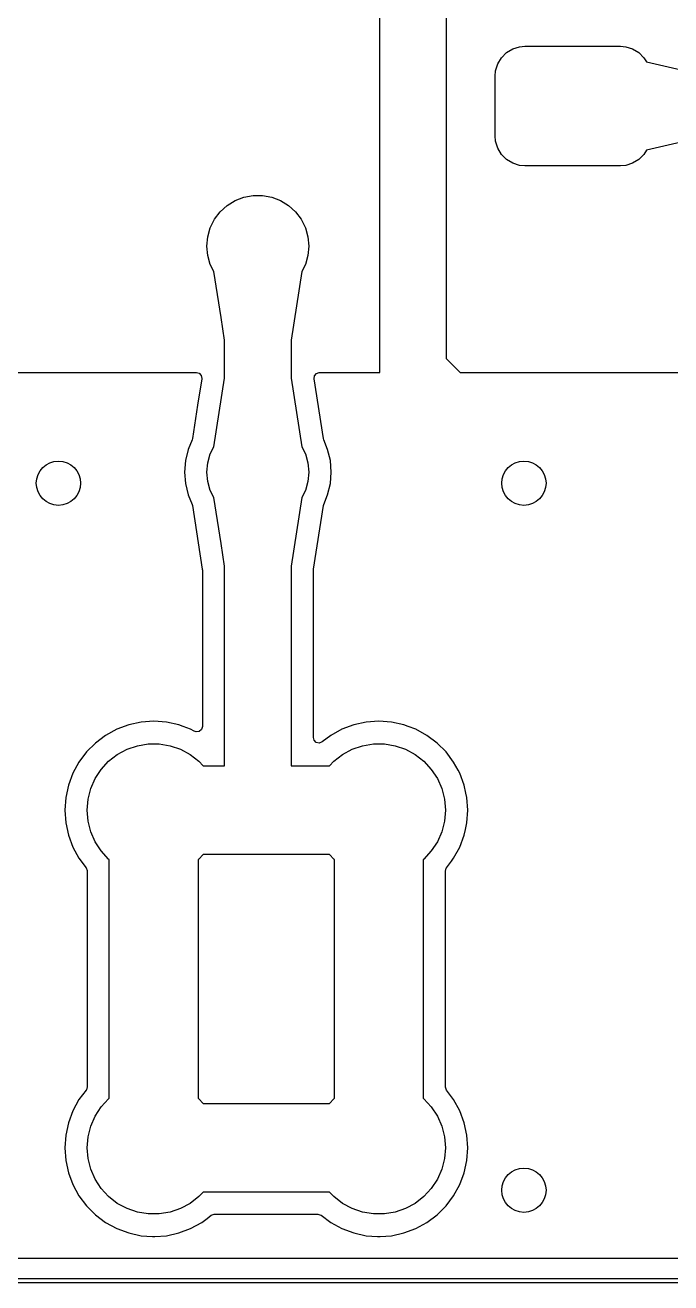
# Model space of a CAD drawing. Extents: x 0.1 to 11.5, y -4.3 to -1.1.
# Drawn here: x 8.297 to 8.871, y -4.293 to -3.176 of the extents above; entities that cross this region are included whole.
import ezdxf

# ---------------------------------------------------------------- set-up
doc = ezdxf.new("R2010")
doc.units = 0
doc.header["$MEASUREMENT"] = 0
doc.layers.add('BLACK', color=7, linetype='CONTINUOUS')

msp = doc.modelspace()

# ---------------------------------------------------------------- linework, layer by layer
at = {"layer": 'BLACK', "linetype": 'CONTINUOUS'}
for p, q in [((8.6122, -3.4843), (8.6122, -3.1102)), ((8.6713, -3.1225), (8.6713, -3.472)), ((8.7303, -3.1967), (8.7364, -3.1948)), ((8.7364, -3.1948), (8.7412, -3.1944)), ((8.7412, -3.1944), (8.8259, -3.1944)), ((8.8259, -3.1944), (8.8307, -3.1948)), ((8.8307, -3.1948), (8.8368, -3.1967)), ((8.717, -3.2101), (8.7203, -3.2046)), ((8.7203, -3.2046), (8.7249, -3.2)), ((8.7249, -3.2), (8.7303, -3.1967)), ((8.8368, -3.1967), (8.8423, -3.2)), ((8.8423, -3.2), (8.8468, -3.2046)), ((8.8468, -3.2046), (8.849, -3.2082)), ((8.7147, -3.221), (8.7151, -3.2162)), ((8.7151, -3.2162), (8.717, -3.2101)), ((8.849, -3.2082), (8.8915, -3.2179)), ((8.7147, -3.2741), (8.7147, -3.221)), ((8.7151, -3.2789), (8.7147, -3.2741)), ((8.717, -3.285), (8.7151, -3.2789)), ((8.7203, -3.2905), (8.717, -3.285)), ((8.8915, -3.2771), (8.849, -3.2868)), ((8.7249, -3.295), (8.7203, -3.2905)), ((8.7303, -3.2983), (8.7249, -3.295)), ((8.8423, -3.295), (8.8368, -3.2983)), ((8.8468, -3.2905), (8.8423, -3.295)), ((8.849, -3.2868), (8.8468, -3.2905)), ((8.7364, -3.3003), (8.7303, -3.2983)), ((8.7412, -3.3007), (8.7364, -3.3003)), ((8.8259, -3.3007), (8.7412, -3.3007)), ((8.8307, -3.3003), (8.8259, -3.3007)), ((8.8368, -3.2983), (8.8307, -3.3003)), ((8.4838, -3.3315), (8.4915, -3.3285)), ((8.4915, -3.3285), (8.4998, -3.327)), ((8.4998, -3.327), (8.5081, -3.327)), ((8.5081, -3.327), (8.5163, -3.3285)), ((8.5163, -3.3285), (8.5241, -3.3315)), ((8.4654, -3.3482), (8.4705, -3.3415)), ((8.4705, -3.3415), (8.4767, -3.3359)), ((8.4767, -3.3359), (8.4838, -3.3315)), ((8.5241, -3.3315), (8.5312, -3.3359)), ((8.5312, -3.3359), (8.5374, -3.3415)), ((8.5374, -3.3415), (8.5424, -3.3482)), ((8.4617, -3.3557), (8.4654, -3.3482)), ((8.5424, -3.3482), (8.5462, -3.3557)), ((8.4587, -3.372), (8.4594, -3.3637)), ((8.4594, -3.3637), (8.4617, -3.3557)), ((8.5462, -3.3557), (8.5484, -3.3637)), ((8.5484, -3.3637), (8.5492, -3.372)), ((8.4594, -3.3804), (8.4587, -3.372)), ((8.5492, -3.372), (8.5484, -3.3804)), ((8.4617, -3.3884), (8.4594, -3.3804)), ((8.5484, -3.3804), (8.5462, -3.3884)), ((8.4648, -3.3946), (8.4617, -3.3884)), ((8.4712, -3.4355), (8.4648, -3.3946)), ((8.5431, -3.3946), (8.5335, -3.4556)), ((8.5462, -3.3884), (8.5431, -3.3946)), ((8.4743, -3.4556), (8.4712, -3.4355)), ((8.4744, -3.4557), (8.4743, -3.4556)), ((8.4744, -3.4892), (8.4744, -3.4557)), ((8.5335, -3.4556), (8.5335, -3.4557)), ((8.5335, -3.4557), (8.5335, -3.4891)), ((8.6713, -3.472), (8.6835, -3.4843)), ((7.7086, -3.4843), (8.4493, -3.4843)), ((8.4493, -3.4843), (8.4519, -3.485)), ((8.4519, -3.485), (8.4537, -3.4871)), ((8.5541, -3.4872), (8.5559, -3.4851)), ((8.5559, -3.4851), (8.5585, -3.4843)), ((8.5585, -3.4843), (8.5586, -3.4843)), ((8.5586, -3.4843), (8.6122, -3.4843)), ((8.6835, -3.4843), (9.1213, -3.4843)), ((8.4541, -3.4899), (8.4504, -3.5133)), ((8.4537, -3.4871), (8.4541, -3.4898)), ((8.4541, -3.4898), (8.4541, -3.4899)), ((8.4648, -3.5503), (8.4743, -3.4893)), ((8.4743, -3.4893), (8.4744, -3.4892)), ((8.5335, -3.4891), (8.5335, -3.4893)), ((8.5335, -3.4893), (8.5431, -3.5503)), ((8.5538, -3.4899), (8.5541, -3.4872)), ((8.5621, -3.543), (8.5538, -3.4899)), ((8.4504, -3.5133), (8.4458, -3.543)), ((8.4419, -3.5527), (8.4396, -3.5626)), ((8.4455, -3.5441), (8.4419, -3.5527)), ((8.4419, -3.5527), (8.4419, -3.5527)), ((8.4458, -3.543), (8.4455, -3.5441)), ((8.4617, -3.5565), (8.4648, -3.5503)), ((8.5431, -3.5503), (8.5462, -3.5565)), ((8.5624, -3.5441), (8.5621, -3.543)), ((8.5659, -3.5527), (8.5624, -3.5441)), ((8.5683, -3.5626), (8.5659, -3.5527)), ((8.4396, -3.5626), (8.4388, -3.5728)), ((8.4587, -3.5728), (8.4594, -3.5645)), ((8.4594, -3.5645), (8.4617, -3.5565)), ((8.5462, -3.5565), (8.5484, -3.5645)), ((8.5484, -3.5645), (8.5492, -3.5728)), ((8.5691, -3.5728), (8.5683, -3.5626)), ((8.4388, -3.5728), (8.4396, -3.583)), ((8.4594, -3.5812), (8.4587, -3.5728)), ((8.5492, -3.5728), (8.5484, -3.5812)), ((8.5683, -3.583), (8.5691, -3.5728)), ((8.4396, -3.583), (8.4419, -3.593)), ((8.4617, -3.5892), (8.4594, -3.5812)), ((8.5484, -3.5812), (8.5462, -3.5892)), ((8.5659, -3.593), (8.5683, -3.583)), ((8.4419, -3.593), (8.4455, -3.6015)), ((8.4648, -3.5954), (8.4617, -3.5892)), ((8.4712, -3.6363), (8.4648, -3.5954)), ((8.5431, -3.5954), (8.5335, -3.6564)), ((8.5462, -3.5892), (8.5431, -3.5954)), ((8.5624, -3.6015), (8.5659, -3.593)), ((8.4455, -3.6015), (8.4458, -3.6026)), ((8.4458, -3.6026), (8.4546, -3.6592)), ((8.5532, -3.6592), (8.5621, -3.6026)), ((8.5621, -3.6026), (8.5624, -3.6015)), ((8.4743, -3.6564), (8.4712, -3.6363)), ((8.4546, -3.6592), (8.4547, -3.66)), ((8.4547, -3.66), (8.4547, -3.7989)), ((8.4744, -3.6565), (8.4743, -3.6564)), ((8.4744, -3.8339), (8.4744, -3.6565)), ((8.5335, -3.6564), (8.5335, -3.6565)), ((8.5335, -3.6565), (8.5335, -3.8339)), ((8.5532, -3.66), (8.5532, -3.6592)), ((8.5532, -3.8087), (8.5532, -3.66)), ((8.3892, -3.7975), (8.3786, -3.8014)), ((8.4002, -3.7951), (8.3892, -3.7975)), ((8.4114, -3.7943), (8.4002, -3.7951)), ((8.4227, -3.7951), (8.4114, -3.7943)), ((8.4114, -3.7943), (8.4114, -3.7943)), ((8.4337, -3.7975), (8.4227, -3.7951)), ((8.4375, -3.7989), (8.4337, -3.7975)), ((8.4337, -3.7975), (8.4337, -3.7975)), ((8.4337, -3.7975), (8.4337, -3.7975)), ((8.4442, -3.8014), (8.4375, -3.7989)), ((8.4547, -3.7989), (8.4539, -3.8015)), ((8.5892, -3.7975), (8.5786, -3.8014)), ((8.6002, -3.7951), (8.5892, -3.7975)), ((8.6114, -3.7943), (8.6002, -3.7951)), ((8.6227, -3.7951), (8.6114, -3.7943)), ((8.6114, -3.7943), (8.6114, -3.7943)), ((8.6337, -3.7975), (8.6227, -3.7951)), ((8.6375, -3.7989), (8.6337, -3.7975)), ((8.6337, -3.7975), (8.6337, -3.7975)), ((8.6337, -3.7975), (8.6337, -3.7975)), ((8.6442, -3.8014), (8.6375, -3.7989)), ((8.3687, -3.8068), (8.3597, -3.8136)), ((8.3786, -3.8014), (8.3687, -3.8068)), ((8.3687, -3.8068), (8.3687, -3.8068)), ((8.4475, -3.8032), (8.4442, -3.8014)), ((8.4442, -3.8014), (8.4442, -3.8014)), ((8.4491, -3.8037), (8.4475, -3.8032)), ((8.4519, -3.8033), (8.4491, -3.8037)), ((8.4539, -3.8015), (8.4519, -3.8033)), ((8.5538, -3.811), (8.5532, -3.8087)), ((8.5557, -3.813), (8.5538, -3.811)), ((8.5687, -3.8068), (8.561, -3.8126)), ((8.5786, -3.8014), (8.5687, -3.8068)), ((8.5687, -3.8068), (8.5687, -3.8068)), ((8.6541, -3.8068), (8.6442, -3.8014)), ((8.6442, -3.8014), (8.6442, -3.8014)), ((8.6631, -3.8136), (8.6541, -3.8068)), ((8.6541, -3.8068), (8.6541, -3.8068)), ((8.3517, -3.8215), (8.345, -3.8305)), ((8.3597, -3.8136), (8.3517, -3.8215)), ((8.3517, -3.8215), (8.3517, -3.8215)), ((8.3597, -3.8136), (8.3597, -3.8136)), ((8.3791, -3.8238), (8.3877, -3.8191)), ((8.3877, -3.8191), (8.3969, -3.816)), ((8.3969, -3.816), (8.4065, -3.8144)), ((8.4065, -3.8144), (8.4163, -3.8144)), ((8.4163, -3.8144), (8.4259, -3.816)), ((8.4259, -3.816), (8.4351, -3.8191)), ((8.4351, -3.8191), (8.4437, -3.8238)), ((8.5584, -3.8136), (8.5557, -3.813)), ((8.561, -3.8126), (8.5584, -3.8136)), ((8.5791, -3.8238), (8.5877, -3.8191)), ((8.5877, -3.8191), (8.5969, -3.816)), ((8.5969, -3.816), (8.6065, -3.8144)), ((8.6065, -3.8144), (8.6163, -3.8144)), ((8.6163, -3.8144), (8.6259, -3.816)), ((8.6259, -3.816), (8.6351, -3.8191)), ((8.6351, -3.8191), (8.6437, -3.8238)), ((8.6711, -3.8215), (8.6631, -3.8136)), ((8.6631, -3.8136), (8.6631, -3.8136)), ((8.6778, -3.8305), (8.6711, -3.8215)), ((8.6711, -3.8215), (8.6711, -3.8215)), ((8.345, -3.8305), (8.3396, -3.8404)), ((8.345, -3.8305), (8.345, -3.8305)), ((8.3648, -3.837), (8.3714, -3.8298)), ((8.3714, -3.8298), (8.3791, -3.8238)), ((8.4437, -3.8238), (8.4514, -3.8298)), ((8.4514, -3.8298), (8.4552, -3.8339)), ((8.5677, -3.8339), (8.5714, -3.8298)), ((8.5714, -3.8298), (8.5791, -3.8238)), ((8.6437, -3.8238), (8.6514, -3.8298)), ((8.6514, -3.8298), (8.658, -3.837)), ((8.6818, -3.8378), (8.6778, -3.8305)), ((8.6778, -3.8305), (8.6778, -3.8305)), ((8.3396, -3.8404), (8.3357, -3.851)), ((8.3595, -3.8451), (8.3648, -3.837)), ((8.4552, -3.8339), (8.4744, -3.8339)), ((8.5335, -3.8339), (8.5677, -3.8339)), ((8.658, -3.837), (8.6634, -3.8451)), ((8.6832, -3.8404), (8.6818, -3.8378)), ((8.6818, -3.8378), (8.6818, -3.8378)), ((8.6872, -3.851), (8.6832, -3.8404)), ((8.3357, -3.851), (8.3333, -3.862)), ((8.3532, -3.8635), (8.3556, -3.8541)), ((8.3556, -3.8541), (8.3595, -3.8451)), ((8.6634, -3.8451), (8.6673, -3.8541)), ((8.6673, -3.8541), (8.6697, -3.8635)), ((8.6888, -3.8583), (8.6872, -3.851)), ((8.6872, -3.851), (8.6872, -3.851)), ((8.6872, -3.851), (8.6872, -3.851)), ((8.3333, -3.862), (8.3325, -3.8732)), ((8.3524, -3.8732), (8.3532, -3.8635)), ((8.6697, -3.8635), (8.6705, -3.8732)), ((8.6896, -3.862), (8.6888, -3.8583)), ((8.6904, -3.8732), (8.6896, -3.862)), ((8.3325, -3.8732), (8.3325, -3.8732)), ((8.3325, -3.8732), (8.3333, -3.8845)), ((8.3532, -3.8829), (8.3524, -3.8732)), ((8.6705, -3.8732), (8.6697, -3.8829)), ((8.6896, -3.8845), (8.6904, -3.8732)), ((8.3333, -3.8845), (8.3357, -3.8955)), ((8.3556, -3.8924), (8.3532, -3.8829)), ((8.6697, -3.8829), (8.6673, -3.8924)), ((8.6883, -3.8904), (8.6896, -3.8845)), ((8.6896, -3.8845), (8.6896, -3.8845)), ((8.6896, -3.8845), (8.6896, -3.8845)), ((8.3357, -3.8955), (8.3396, -3.906)), ((8.3595, -3.9013), (8.3556, -3.8924)), ((8.6673, -3.8924), (8.6634, -3.9013)), ((8.6832, -3.906), (8.6872, -3.8955)), ((8.6872, -3.8955), (8.6883, -3.8904)), ((8.3396, -3.906), (8.345, -3.9159)), ((8.3648, -3.9095), (8.3595, -3.9013)), ((8.3714, -3.9167), (8.3648, -3.9095)), ((8.658, -3.9095), (8.6514, -3.9167)), ((8.6634, -3.9013), (8.658, -3.9095)), ((8.6778, -3.9159), (8.6832, -3.906)), ((8.345, -3.9159), (8.345, -3.9159)), ((8.345, -3.9159), (8.3514, -3.9244)), ((8.372, -3.9172), (8.3714, -3.9167)), ((8.372, -4.1293), (8.372, -3.9172)), ((8.4514, -3.9167), (8.4508, -3.9172)), ((8.4508, -3.9172), (8.4508, -4.1293)), ((8.4552, -3.9126), (8.4514, -3.9167)), ((8.5039, -3.9126), (8.4552, -3.9126)), ((8.5677, -3.9126), (8.5039, -3.9126)), ((8.5714, -3.9167), (8.5677, -3.9126)), ((8.572, -3.9172), (8.5714, -3.9167)), ((8.572, -4.1293), (8.572, -3.9172)), ((8.6514, -3.9167), (8.6508, -3.9172)), ((8.6508, -3.9172), (8.6508, -4.1293)), ((8.6715, -3.9244), (8.6758, -3.9187)), ((8.6758, -3.9187), (8.6778, -3.9159)), ((8.3514, -3.9244), (8.3523, -3.927)), ((8.3523, -3.927), (8.3523, -3.9274)), ((8.3523, -3.9274), (8.3523, -4.1191)), ((8.6705, -3.9274), (8.6713, -3.9247)), ((8.6705, -4.1191), (8.6705, -3.9274)), ((8.6713, -3.9247), (8.6715, -3.9244)), ((8.3514, -4.122), (8.345, -4.1305)), ((8.3516, -4.1217), (8.3514, -4.122)), ((8.3523, -4.1191), (8.3516, -4.1217)), ((8.6705, -4.1194), (8.6705, -4.1191)), ((8.6715, -4.122), (8.6705, -4.1194)), ((8.6778, -4.1305), (8.6715, -4.122)), ((8.345, -4.1305), (8.3396, -4.1404)), ((8.345, -4.1305), (8.345, -4.1305)), ((8.3648, -4.137), (8.3714, -4.1298)), ((8.3714, -4.1298), (8.372, -4.1293)), ((8.4508, -4.1293), (8.4514, -4.1298)), ((8.4514, -4.1298), (8.4552, -4.1339)), ((8.4552, -4.1339), (8.5677, -4.1339)), ((8.5677, -4.1339), (8.5714, -4.1298)), ((8.5714, -4.1298), (8.572, -4.1293)), ((8.6508, -4.1293), (8.6514, -4.1298)), ((8.6514, -4.1298), (8.658, -4.137)), ((8.6832, -4.1404), (8.6778, -4.1305)), ((8.6778, -4.1305), (8.6778, -4.1305)), ((8.3396, -4.1404), (8.3357, -4.151)), ((8.3556, -4.1541), (8.3595, -4.1451)), ((8.3595, -4.1451), (8.3648, -4.137)), ((8.658, -4.137), (8.6634, -4.1451)), ((8.6634, -4.1451), (8.6673, -4.1541)), ((8.6872, -4.151), (8.6832, -4.1404)), ((8.3357, -4.151), (8.3333, -4.162)), ((8.3532, -4.1635), (8.3556, -4.1541)), ((8.6673, -4.1541), (8.6697, -4.1635)), ((8.6896, -4.162), (8.6872, -4.151)), ((8.3333, -4.162), (8.3325, -4.1732)), ((8.3524, -4.1732), (8.3532, -4.1635)), ((8.6697, -4.1635), (8.6705, -4.1732)), ((8.6904, -4.1732), (8.6896, -4.162)), ((8.3325, -4.1732), (8.3325, -4.1732)), ((8.3325, -4.1732), (8.3333, -4.1845)), ((8.3532, -4.1829), (8.3524, -4.1732)), ((8.6705, -4.1732), (8.6697, -4.1829)), ((8.6896, -4.1845), (8.6904, -4.1732)), ((8.3333, -4.1845), (8.3357, -4.1955)), ((8.3556, -4.1924), (8.3532, -4.1829)), ((8.6697, -4.1829), (8.6673, -4.1924)), ((8.6872, -4.1955), (8.6896, -4.1845)), ((8.3357, -4.1955), (8.3396, -4.206)), ((8.3595, -4.2013), (8.3556, -4.1924)), ((8.3648, -4.2095), (8.3595, -4.2013)), ((8.6634, -4.2013), (8.658, -4.2095)), ((8.6673, -4.1924), (8.6634, -4.2013)), ((8.6832, -4.206), (8.6872, -4.1955)), ((8.3396, -4.206), (8.345, -4.2159)), ((8.3714, -4.2167), (8.3648, -4.2095)), ((8.4552, -4.2126), (8.4514, -4.2167)), ((8.5677, -4.2126), (8.4552, -4.2126)), ((8.5714, -4.2167), (8.5677, -4.2126)), ((8.658, -4.2095), (8.6514, -4.2167)), ((8.6778, -4.2159), (8.6832, -4.206)), ((8.345, -4.2159), (8.345, -4.2159)), ((8.345, -4.2159), (8.3517, -4.2249)), ((8.3791, -4.2227), (8.3714, -4.2167)), ((8.3877, -4.2273), (8.3791, -4.2227)), ((8.4437, -4.2227), (8.4351, -4.2273)), ((8.4514, -4.2167), (8.4437, -4.2227)), ((8.5791, -4.2227), (8.5714, -4.2167)), ((8.5877, -4.2273), (8.5791, -4.2227)), ((8.6437, -4.2227), (8.6351, -4.2273)), ((8.6514, -4.2167), (8.6437, -4.2227)), ((8.6711, -4.2249), (8.6778, -4.2159)), ((8.3517, -4.2249), (8.3517, -4.2249)), ((8.3517, -4.2249), (8.3597, -4.2329)), ((8.3597, -4.2329), (8.3597, -4.2329)), ((8.3597, -4.2329), (8.3687, -4.2397)), ((8.3969, -4.2305), (8.3877, -4.2273)), ((8.4065, -4.2321), (8.3969, -4.2305)), ((8.4163, -4.2321), (8.4065, -4.2321)), ((8.4259, -4.2305), (8.4163, -4.2321)), ((8.4351, -4.2273), (8.4259, -4.2305)), ((8.459, -4.236), (8.4626, -4.2333)), ((8.4626, -4.2333), (8.4652, -4.2323)), ((8.4652, -4.2323), (8.4656, -4.2323)), ((8.4656, -4.2323), (8.5573, -4.2323)), ((8.5573, -4.2323), (8.5599, -4.2331)), ((8.5599, -4.2331), (8.5602, -4.2333)), ((8.5602, -4.2333), (8.5687, -4.2397)), ((8.5969, -4.2305), (8.5877, -4.2273)), ((8.6065, -4.2321), (8.5969, -4.2305)), ((8.6163, -4.2321), (8.6065, -4.2321)), ((8.6259, -4.2305), (8.6163, -4.2321)), ((8.6351, -4.2273), (8.6259, -4.2305)), ((8.6541, -4.2397), (8.6631, -4.2329)), ((8.6631, -4.2329), (8.6711, -4.2249)), ((8.3687, -4.2397), (8.3687, -4.2397)), ((8.3687, -4.2397), (8.3786, -4.2451)), ((8.3786, -4.2451), (8.3786, -4.2451)), ((8.3786, -4.2451), (8.3786, -4.2451)), ((8.3786, -4.2451), (8.3786, -4.2451)), ((8.3786, -4.2451), (8.3892, -4.249)), ((8.4337, -4.249), (8.4442, -4.2451)), ((8.4442, -4.2451), (8.4541, -4.2397)), ((8.4541, -4.2397), (8.459, -4.236)), ((8.5687, -4.2397), (8.5687, -4.2397)), ((8.5687, -4.2397), (8.5786, -4.2451)), ((8.5786, -4.2451), (8.5786, -4.2451)), ((8.5786, -4.2451), (8.5786, -4.2451)), ((8.5786, -4.2451), (8.5786, -4.2451)), ((8.5786, -4.2451), (8.5892, -4.249)), ((8.6337, -4.249), (8.6442, -4.2451)), ((8.6442, -4.2451), (8.6541, -4.2397)), ((8.3892, -4.249), (8.3892, -4.249)), ((8.3892, -4.249), (8.3892, -4.249)), ((8.3892, -4.249), (8.4002, -4.2514)), ((8.4002, -4.2514), (8.4002, -4.2514)), ((8.4002, -4.2514), (8.4002, -4.2514)), ((8.4002, -4.2514), (8.4102, -4.2521)), ((8.4102, -4.2521), (8.4114, -4.2522)), ((8.4114, -4.2522), (8.4125, -4.2521)), ((8.4114, -4.2522), (8.4114, -4.2522)), ((8.4114, -4.2522), (8.4114, -4.2522)), ((8.4125, -4.2521), (8.4227, -4.2514)), ((8.4227, -4.2514), (8.4337, -4.249)), ((8.5892, -4.249), (8.5892, -4.249)), ((8.5892, -4.249), (8.5892, -4.249)), ((8.5892, -4.249), (8.6002, -4.2514)), ((8.6002, -4.2514), (8.6002, -4.2514)), ((8.6002, -4.2514), (8.6002, -4.2514)), ((8.6002, -4.2514), (8.6102, -4.2521)), ((8.6102, -4.2521), (8.6114, -4.2522)), ((8.6114, -4.2522), (8.6125, -4.2521)), ((8.6114, -4.2522), (8.6114, -4.2522)), ((8.6114, -4.2522), (8.6114, -4.2522)), ((8.6125, -4.2521), (8.6227, -4.2514)), ((8.6227, -4.2514), (8.6337, -4.249)), ((9.4407, -4.2717), (7.7247, -4.2717)), ((0.0807, -4.2894), (11.5335, -4.2894)), ((11.5354, -4.2933), (0.0787, -4.2933))]:
    msp.add_line(p, q, dxfattribs=at)
at = {"layer": 'BLACK'}
for centre in [(8.3268, -3.5827), (8.7402, -3.5827), (8.7402, -4.211)]:
    msp.add_circle(centre, 0.0197, dxfattribs=at)

doc.saveas('drawing.dxf')
